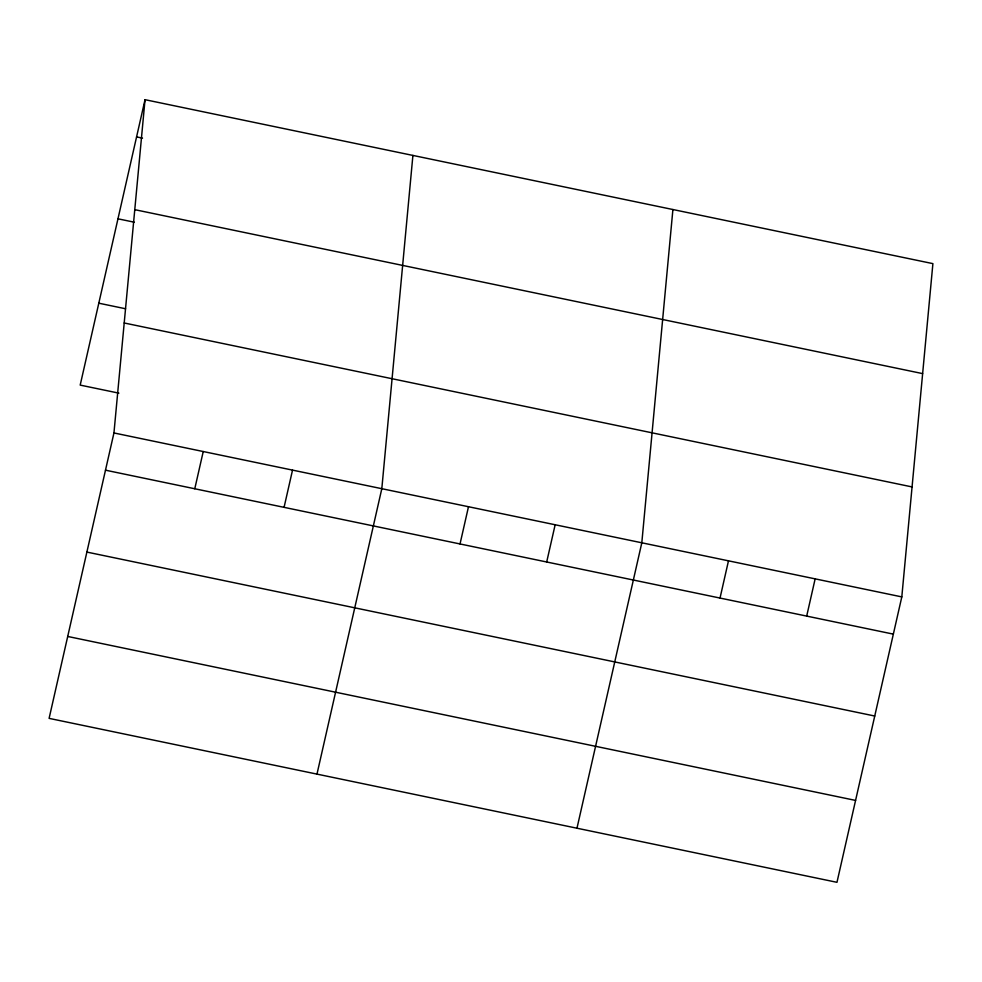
<?xml version="1.0" encoding="UTF-8"?>
<svg xmlns="http://www.w3.org/2000/svg" width="982" height="982" viewBox="0 0 982 982"><rect width="100%" height="100%" fill="white"/><g stroke="black" fill="none" stroke-linecap="round" stroke-linejoin="round"><path stroke-width="1.47" d="M113.949 432.952L145.029 99.685L932.9 263.63L901.807 596.896L836.971 882.315L49.1 718.37L113.949 432.952L901.807 596.896M412.906 155.426L381.814 488.692L316.977 774.111M672.903 209.534L641.811 542.801L576.974 828.207M145.029 99.685L80.193 385.104L118.883 393.144M194.78 488.754L203.237 451.536M284.068 507.338L292.526 470.12M460.03 543.954L468.488 506.737M546.692 561.986L555.149 524.769M720.027 598.05L728.484 560.832M806.688 616.095L815.146 578.864M136.572 136.903L142.525 138.143M134.78 209.669L922.638 373.614M117.975 218.814L134.338 222.214M98.801 303.192L125.586 308.765M124.198 322.98L912.069 486.925M105.491 470.182L893.35 634.127M86.882 552.08L874.741 716.025M67.709 636.459L855.58 800.416"/></g></svg>
